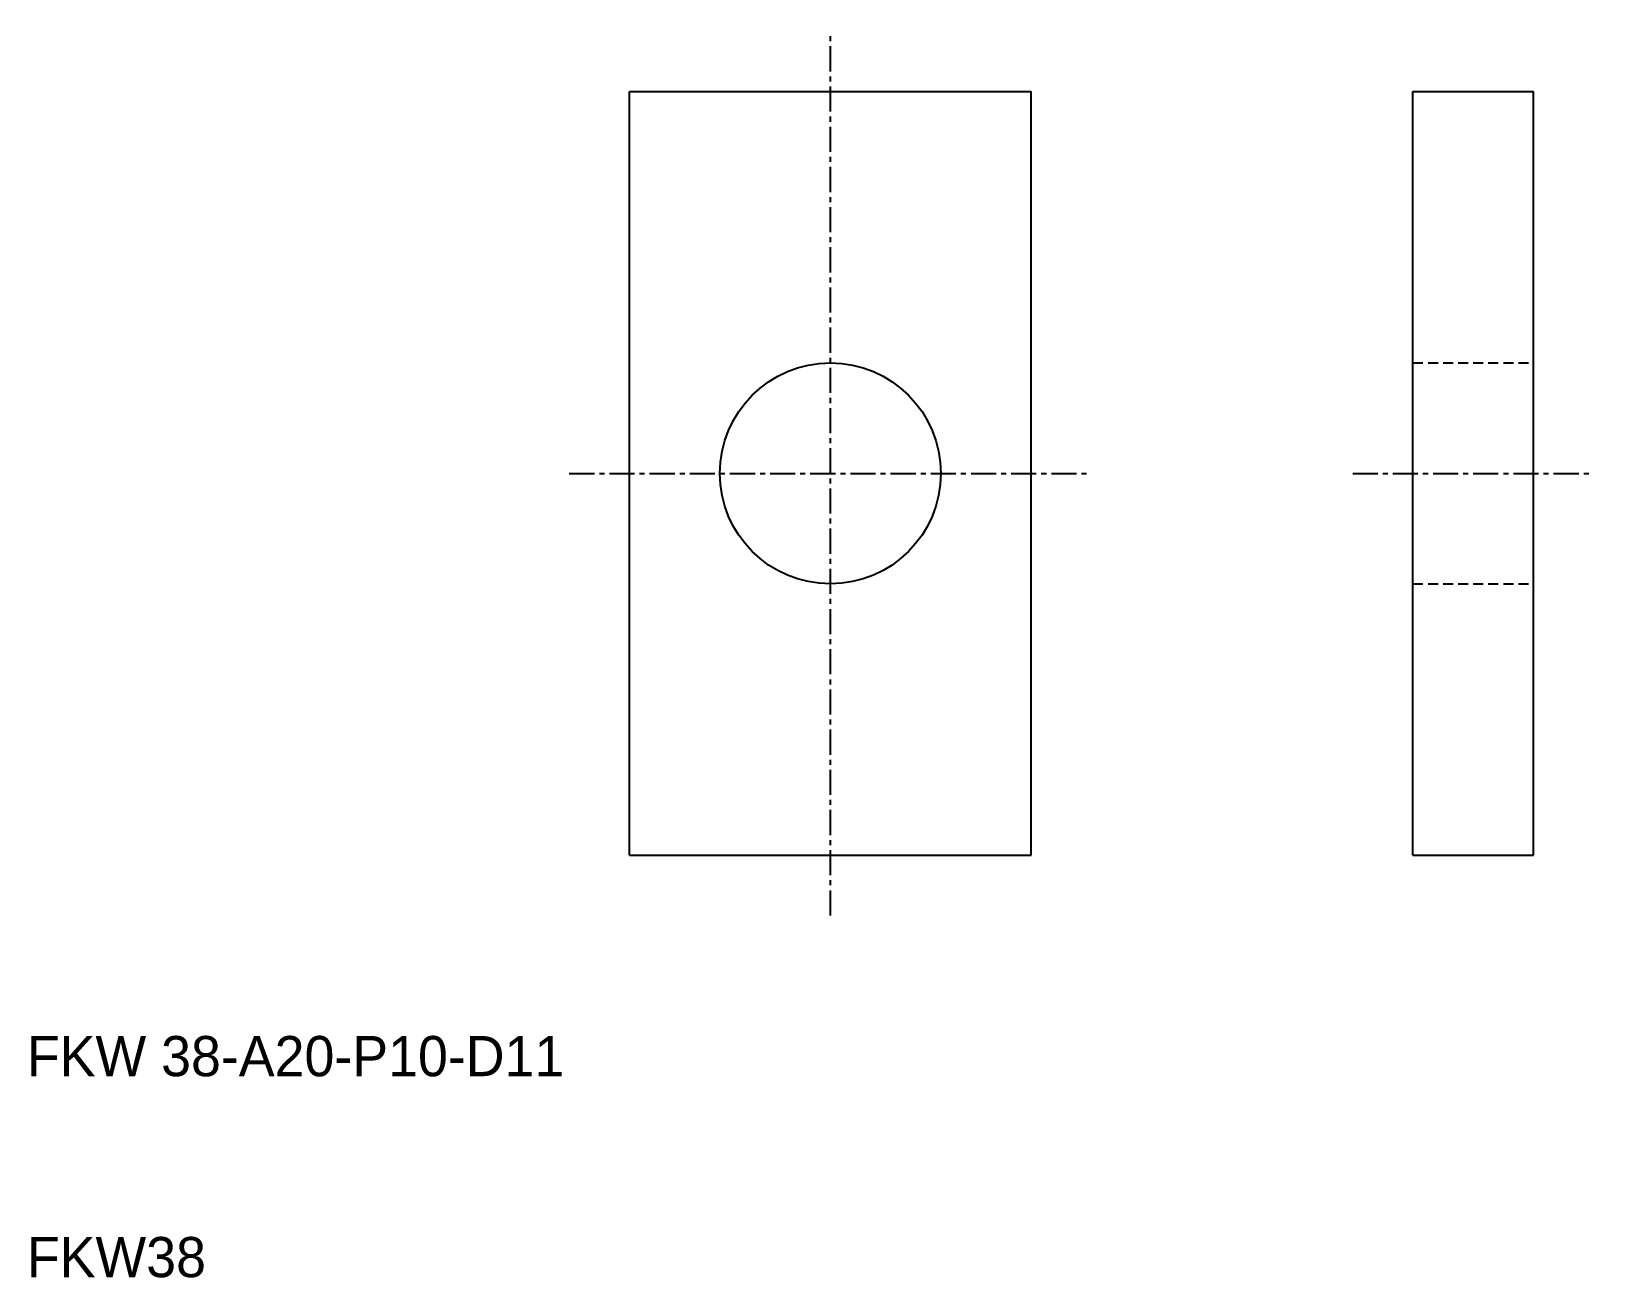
# Model space of a CAD drawing. Extents: x 10.2 to 88, y 10 to 72.
import ezdxf

# ---------------------------------------------------------------- set-up
doc = ezdxf.new("R2010")
doc.units = 0
doc.linetypes.add('CENTER', pattern=[2, 1.25, -0.25, 0.25, -0.25])
doc.linetypes.add('DASHED', pattern=[0.75, 0.5, -0.25])
doc.layers.get('0').update_dxf_attribs({"linetype": 'CONTINUOUS'})
doc.layers.add('CENTER', color=1, linetype='CENTER')

msp = doc.modelspace()

# ---------------------------------------------------------------- linework, layer by layer
at = {"color": 7, "linetype": 'CONTINUOUS'}
for p, q in [((40, 31), (40, 69)), ((40, 69), (60, 69)), ((60, 31), (60, 69)), ((79, 31), (79, 69)), ((79, 69), (85, 69)), ((85, 31), (85, 69)), ((40, 31), (60, 31)), ((79, 31), (85, 31))]:
    msp.add_line(p, q, dxfattribs=at)
at = {"color": 3, "linetype": 'DASHED'}
for p, q in [((79, 55.5), (85, 55.5)), ((79, 44.5), (85, 44.5))]:
    msp.add_line(p, q, dxfattribs=at)
at = {"color": 7, "linetype": 'CONTINUOUS'}
msp.add_circle((50, 50), 5.5, dxfattribs=at)
at = {"layer": 'CENTER', "color": 1, "linetype": 'CENTER'}
for p, q in [((50, 28), (50, 72)), ((37, 50), (63, 50)), ((76, 50), (88, 50))]:
    msp.add_line(p, q, dxfattribs=at)

# ---------------------------------------------------------------- texts
at = {"color": 7, "linetype": 'CONTINUOUS'}
for s, p in [('FKW 38-A20-P10-D11', (10, 20)), ('FKW38', (10, 10))]:
    msp.add_text(s, height=2, dxfattribs=at).set_placement(p)

doc.saveas('drawing.dxf')
